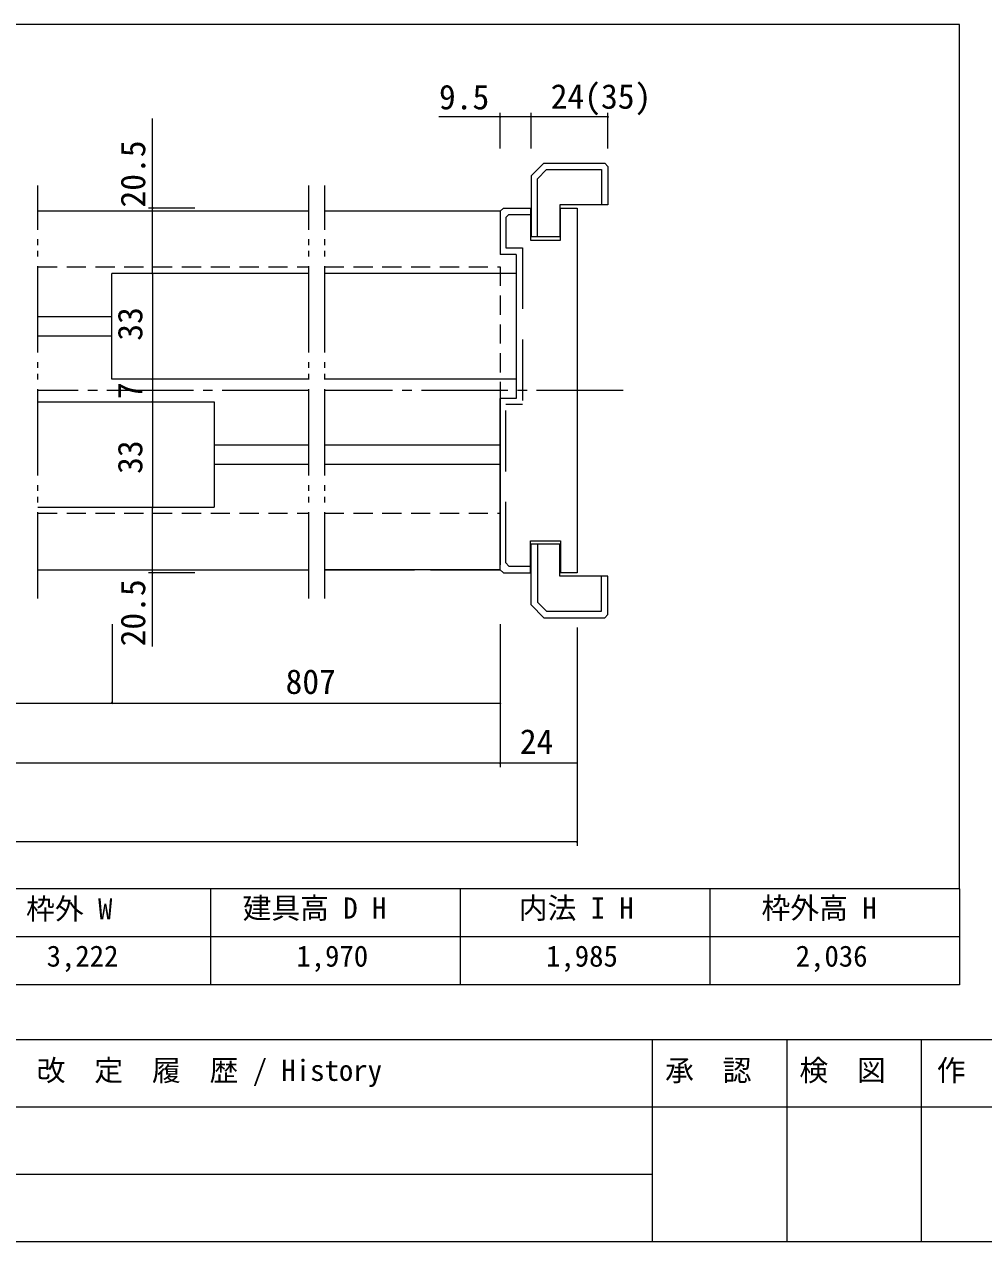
# Model space of a CAD drawing. Units: millimetres on the paper, enlarged 10 times, with parts at other scales. Extents: x -2000 to 2000, y -1385 to 1385.
# Drawn here: x -594 to 405, y -1385 to -118 of the extents above; entities that cross this region are included whole.
import ezdxf
from ezdxf.enums import TextEntityAlignment as Align

# ---------------------------------------------------------------- set-up
doc = ezdxf.new("R2010")
doc.units = ezdxf.units.MM
doc.header["$LTSCALE"] = 10
for name, pattern in [('CHAIN2', [12, 9, -1, 1, -1]), ('DOUBLE_CHAIN2', [12.8, 9, -1, 0.6, -0.6, 0.6, -1]), ('USER2', [9.525, 6.35, -3.175]), ('USER9', [3, 2, -1])]:
    doc.linetypes.add(name, pattern=pattern)
for name, color, linetype, lineweight in [('1-0_H-SYM', 7, 'Continuous', 20), ('1-1_0', 7, 'Continuous', 20), ('2-0_18', 7, 'Continuous', 18)]:
    doc.layers.add(name, color=color, linetype=linetype, lineweight=lineweight)
doc.styles.add('ＭＳ ゴシック', font='')
doc.styles.get('ＭＳ ゴシック').set_extended_font_data('MS Gothic')

msp = doc.modelspace()

# ---------------------------------------------------------------- linework, layer by layer
at = {"layer": '1-0_H-SYM'}
for p, q in [((380, -117.5), (-1950, -117.5)), ((380, -117.5), (-1950, -117.5)), ((380, -117.5), (-1950, -117.5)), ((380, -117.5), (-1950, -117.5)), ((380, -1017.5), (380, -117.5)), ((380, -1017.5), (380, -117.5)), ((380, -1017.5), (-1950, -1017.5)), ((380, -1017.5), (-1950, -1017.5)), ((380, -1067.5), (-1950, -1067.5)), ((380, -1117.5), (-1950, -1117.5)), ((2000, -1175), (-2000, -1175)), ((2000, -1175), (-2000, -1175)), ((60, -1175), (60, -1385)), ((200, -1175), (200, -1385)), ((340, -1175), (340, -1385)), ((2000, -1245), (-1190, -1245)), ((2000, -1245), (-1190, -1245)), ((60, -1315), (-1190, -1315)), ((-2000, -1385), (2000, -1385)), ((-2000, -1385), (2000, -1385))]:
    msp.add_line(p, q, dxfattribs=at)
at = {"layer": '1-1_0'}
for p, q in [((380, -117.5), (-1950, -117.5)), ((380, -117.5), (-1950, -117.5)), ((380, -1017.5), (380, -117.5)), ((380, -1017.5), (-1950, -1017.5)), ((380, -1017.5), (-1950, -1017.5)), ((-400, -1017.5), (-400, -1117.5)), ((-140, -1017.5), (-140, -1117.5)), ((120, -1017.5), (120, -1117.5)), ((380, -1017.5), (380, -1117.5))]:
    msp.add_line(p, q, dxfattribs=at)
at = {"layer": '2-0_18', "color": 4, "lineweight": 9}
for p, q in [((-460.3, -377.06), (-460.3, -215.39)), ((-66.22, -213.71), (-162.15, -213.71)), ((-98.39, -246.79), (-98.39, -209.54)), ((-66.22, -246.79), (-66.22, -209.54)), ((-66.22, -246.79), (-66.22, -209.54)), ((13.78, -213.71), (-66.22, -213.71)), ((13.78, -246.79), (13.78, -209.54)), ((-416.22, -308.73), (-464.46, -308.73)), ((-460.3, -377.06), (-460.3, -620.39)), ((-460.3, -765.2), (-460.3, -620.39)), ((-416.22, -688.73), (-464.46, -688.73)), ((-502.59, -742.07), (-502.59, -824.03)), ((-98.39, -742.06), (-98.39, -891.02)), ((-98.39, -742.06), (-98.39, -891.02)), ((-18.39, -745.39), (-18.39, -891.02)), ((-18.39, -745.39), (-18.39, -973.03)), ((-98.39, -824.5), (-1487.6, -824.5)), ((-502.59, -824.03), (-502.82, -824.5)), ((-98.39, -886.85), (-785, -886.85)), ((-18.39, -886.85), (-98.39, -886.85)), ((-18.39, -968.86), (-785, -968.86))]:
    msp.add_line(p, q, dxfattribs=at)
at = {"layer": '2-0_18', "lineweight": 20}
for p, q in [((-52.89, -262.06), (-66.22, -275.39)), ((-52.89, -262.06), (10.45, -262.06)), ((10.45, -262.06), (13.78, -265.39)), ((10.45, -262.06), (13.78, -265.39)), ((-66.22, -275.39), (-66.22, -338.73)), ((-297.82, -312.06), (-579.8, -312.06)), ((-98.39, -312.06), (-281.16, -312.06)), ((-95.05, -308.73), (-98.39, -312.06)), ((-98.39, -312.06), (-98.39, -357.06)), ((-95.05, -308.73), (-66.72, -308.73)), ((-66.72, -308.73), (-66.72, -342.06)), ((-36.22, -305.39), (-36.22, -338.73)), ((-35.72, -308.73), (-18.39, -308.73)), ((-18.39, -308.73), (-18.39, -688.73)), ((-18.39, -308.73), (-18.39, -688.73)), ((-98.39, -317.06), (-98.39, -357.06)), ((-36.22, -338.73), (-66.22, -338.73)), ((-81.72, -357.06), (-98.39, -357.06)), ((-81.72, -357.06), (-98.39, -357.06)), ((-81.72, -357.06), (-81.72, -507.06)), ((-81.72, -357.06), (-81.72, -507.06)), ((-297.82, -377.06), (-502.82, -377.06)), ((-502.82, -487.06), (-502.82, -377.06)), ((-81.72, -377.06), (-281.16, -377.06)), ((-81.72, -377.06), (-81.72, -487.06)), ((-81.72, -388.73), (-81.72, -465.39)), ((-502.82, -422.06), (-579.8, -422.06)), ((-502.82, -442.06), (-579.8, -442.06)), ((-297.82, -487.06), (-502.82, -487.06)), ((-81.72, -487.06), (-281.16, -487.06)), ((-579.8, -510.39), (-412.82, -510.39)), ((-81.72, -507.06), (-98.39, -507.06)), ((-98.39, -507.06), (-98.39, -680.39)), ((-81.72, -507.06), (-98.39, -507.06)), ((-98.39, -685.39), (-98.39, -507.06)), ((-396.15, -555.39), (-297.82, -555.39)), ((-281.16, -555.39), (-98.39, -555.39)), ((-281.16, -555.39), (-98.39, -555.39)), ((-396.15, -575.39), (-297.82, -575.39)), ((-281.16, -575.39), (-98.39, -575.39)), ((-281.16, -575.39), (-98.39, -575.39)), ((-579.8, -620.39), (-412.82, -620.39)), ((-579.8, -620.39), (-396.15, -620.39)), ((-66.72, -688.73), (-66.72, -655.39)), ((-36.22, -658.73), (-66.22, -658.73)), ((-66.22, -722.06), (-66.22, -658.73)), ((-36.22, -692.06), (-36.22, -658.73)), ((-579.8, -685.39), (-297.82, -685.39)), ((-171.04, -685.39), (-98.39, -685.39)), ((-95.05, -688.73), (-98.39, -685.39)), ((-95.05, -688.73), (-66.72, -688.73)), ((-18.39, -688.73), (-35.72, -688.73)), ((-52.89, -735.39), (-66.22, -722.06)), ((10.45, -735.39), (13.78, -732.06)), ((-98.39, -742.06), (-98.39, -828.67)), ((-52.89, -735.39), (10.45, -735.39))]:
    msp.add_line(p, q, dxfattribs=at)
at = {"layer": '2-0_18', "linetype": 'DOUBLE_CHAIN2', "lineweight": 20}
for p, q in [((-579.8, -715.3), (-579.8, -285.19)), ((-297.82, -715.3), (-297.82, -285.19)), ((-281.16, -715.3), (-281.16, -285.19))]:
    msp.add_line(p, q, dxfattribs=at)
at = {"layer": '2-0_18', "linetype": 'USER2', "lineweight": 20}
for p, q in [((-89.25, -315.38), (-92.59, -318.71)), ((-89.25, -315.38), (-66.61, -315.38)), ((-92.59, -318.71), (-92.59, -350.33)), ((-92.68, -678.21), (-92.68, -513.44)), ((-92.68, -678.21), (-89.35, -681.55)), ((-89.35, -681.55), (-66.61, -681.55))]:
    msp.add_line(p, q, dxfattribs=at)
at = {"layer": '2-0_18', "linetype": 'USER9'}
for p, q in [((-579.8, -369.89), (-297.82, -369.89)), ((-281.16, -369.89), (-98.39, -369.89)), ((-98.39, -369.89), (-98.39, -507.06)), ((-579.8, -626.56), (-297.82, -626.56)), ((-281.16, -626.56), (-98.39, -626.56))]:
    msp.add_line(p, q, dxfattribs=at)
at = {"layer": '2-0_18', "color": 4, "linetype": 'CHAIN2', "lineweight": 9}
for p, q in [((-297.82, -498.73), (-579.8, -498.73)), ((29.55, -498.73), (-281.16, -498.73))]:
    msp.add_line(p, q, dxfattribs=at)
at = {"layer": '2-0_18', "lineweight": 20}
for points in [[(13.78, -265.39), (13.78, -305.39), (-36.22, -305.39)], [(-66.72, -342.06), (-35.72, -342.06), (-35.72, -308.73)], [(-579.8, -510.39), (-396.15, -510.39), (-396.15, -620.39)], [(-66.72, -655.39), (-35.72, -655.39), (-35.72, -688.73)], [(-98.39, -685.39), (-281.16, -685.39), (-187.7, -685.39)], [(13.78, -732.06), (13.78, -692.06), (-36.22, -692.06)]]:
    msp.add_lwpolyline(points, dxfattribs=at)
at = {"layer": '2-0_18', "linetype": 'USER2', "lineweight": 20}
for points in [[(-59.45, -338.68), (-59.45, -278.19), (-50.04, -268.78), (7.12, -268.78), (7.12, -305.39)], [(-92.59, -350.33), (-75.02, -350.33), (-75.02, -513.44), (-92.68, -513.44)], [(-59.45, -658.73), (-59.45, -719.22), (-50.04, -728.63), (7.12, -728.63), (7.12, -692.01)]]:
    msp.add_lwpolyline(points, dxfattribs=at)
at = {"layer": '2-0_18', "color": 4, "lineweight": 9}
for centre, start, end in [((-98.39, -213.71), 0, 180), ((-98.39, -213.71), 0, 180), ((-98.39, -213.71), 180, 0), ((-98.39, -213.71), 180, 0), ((-66.22, -213.71), 0, 180), ((-66.22, -213.71), 0, 180), ((-66.22, -213.71), 0, 180), ((-66.22, -213.71), 0, 180), ((-66.22, -213.71), 180, 0), ((-66.22, -213.71), 180, 0), ((-66.22, -213.71), 180, 0), ((-66.22, -213.71), 180, 0), ((13.78, -213.71), 0, 180), ((13.78, -213.71), 0, 180), ((13.78, -213.71), 180, 0), ((13.78, -213.71), 180, 0), ((-460.3, -308.73), 90, 270), ((-460.3, -308.73), 90, 270), ((-460.3, -308.73), 270, 90), ((-460.3, -308.73), 270, 90), ((-460.3, -377.06), 0, 180), ((-460.3, -377.06), 0, 180), ((-460.3, -377.06), 90, 270), ((-460.3, -377.06), 90, 270), ((-460.3, -377.06), 180, 0), ((-460.3, -377.06), 180, 0), ((-460.3, -377.06), 270, 90), ((-460.3, -377.06), 270, 90), ((-460.3, -487.06), 0, 180), ((-460.3, -487.06), 0, 180), ((-460.3, -487.06), 180, 0), ((-460.3, -487.06), 180, 0), ((-460.3, -510.39), 0, 180), ((-460.3, -510.39), 0, 180), ((-460.3, -510.39), 180, 0), ((-460.3, -510.39), 180, 0), ((-460.3, -620.39), 90, 270), ((-460.3, -620.39), 90, 270), ((-460.3, -620.39), 270, 90), ((-460.3, -620.39), 270, 90), ((-460.3, -688.73), 90, 270), ((-460.3, -688.73), 90, 270), ((-460.3, -688.73), 270, 90), ((-460.3, -688.73), 270, 90), ((-502.59, -824.03), 0, 180), ((-502.59, -824.03), 180, 0), ((-98.39, -824.5), 0, 180), ((-98.39, -824.5), 180, 0), ((-98.39, -886.85), 0, 180), ((-98.39, -886.85), 180, 0), ((-18.39, -968.86), 0, 180), ((-18.39, -968.86), 180, 0)]:
    msp.add_arc(centre, 0.521, start, end, dxfattribs=at)

# ---------------------------------------------------------------- texts
at = {"layer": '1-0_H-SYM', "style": 'ＭＳ ゴシック'}
for s, p in [('枠外 W', (-592.08, -1056.02)), ('建具高 D H', (-366.7, -1055.24)), ('内法 I H', (-79.13, -1055.24)), ('枠外高 H', (173.69, -1055.24)), ('3,222', (-570.67, -1105.24)), ('1,970', (-310.67, -1105.25)), ('1,985', (-50.67, -1105.25)), ('2,036', (209.33, -1105.25)), ('改\u3000定\u3000履\u3000歴 / History', (-581.02, -1224.21)), ('承\u3000認', (73.24, -1224.21)), ('検\u3000図', (213.1, -1224.21)), ('作\u3000成', (356.17, -1224.21))]:
    msp.add_text(s, height=21.99, dxfattribs=at).set_placement(p, align=Align.BOTTOM_LEFT)
at = {"layer": '2-0_18', "style": 'ＭＳ ゴシック'}
for s, p in [('24(35)', (-45.78, -213.08)), ('9.5', (-162.15, -213.71)), ('807', (-321.87, -822.42)), ('24', (-77.94, -884.77))]:
    msp.add_text(s, height=25.66, dxfattribs=at).set_placement(p, align=Align.BOTTOM_LEFT)
for s, p in [('20.5', (-460.3, -308.21)), ('33', (-463.29, -446.91)), ('7', (-463.29, -507.62)), ('33', (-463.29, -585.61)), ('20.5', (-460.3, -765.2))]:
    msp.add_text(s, height=25.66, rotation=90, dxfattribs=at).set_placement(p, align=Align.BOTTOM_LEFT)

doc.saveas('drawing.dxf')
